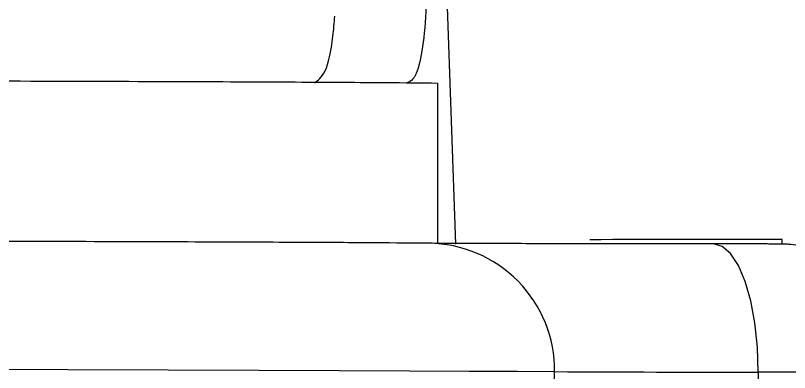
# Model space of a CAD drawing. Header units: millimetres. Extents: x 2384 to 4064, y 886 to 2074.
# Drawn here: x 2992.5 to 3016.62, y 1050.61 to 1061.73 of the extents above; entities that cross this region are included whole.
import ezdxf

# ---------------------------------------------------------------- set-up
doc = ezdxf.new("R2010")
doc.units = ezdxf.units.MM

msp = doc.modelspace()

# ---------------------------------------------------------------- linework, layer by layer
at = {"color": 7, "linetype": 'Continuous', "lineweight": 25}
for p, q in [((3006.221, 1054.607), (3004.266, 1110.607)), ((3005.647, 1059.625), (3005.647, 1054.625)), ((3016.395, 1054.601), (3016.395, 1054.753)), ((3009.302, 1024.771), (3009.302, 1050.635)), ((3015.648, 1050.621), (3015.648, 1024.621))]:
    msp.add_line(p, q, dxfattribs=at)
at = {"color": 7, "linetype": 'Continuous', "lineweight": 25, "flags": 128}
for points in [[(3016.395, 1054.753), (3016.392, 1054.753), (3016.167, 1054.755)], [(3015.648, 1050.621), (3015.622, 1051.401), (3015.542, 1052.151), (3015.413, 1052.842), (3015.24, 1053.447), (3015.029, 1053.943), (3014.787, 1054.312), (3014.526, 1054.538), (3014.254, 1054.613)], [(2944.703, 1050.756), (2949.966, 1050.753), (2955.141, 1050.751), (2960.206, 1050.747), (2965.136, 1050.743), (2969.911, 1050.738), (2974.508, 1050.733), (2978.906, 1050.727), (2983.086, 1050.721), (2987.029, 1050.714), (2990.716, 1050.707), (2994.132, 1050.699), (2997.26, 1050.691), (3000.087, 1050.682), (3002.599, 1050.673), (3004.786, 1050.664), (3006.638, 1050.654), (3008.145, 1050.645), (3009.302, 1050.635)]]:
    msp.add_lwpolyline(points, dxfattribs=at)
at = {"color": 7, "linetype": 'Continuous', "lineweight": 25}
for centre, radius, start, end in [((3014.858, 299.223), 755.533, 89.900694, 90.338466), ((3005.337, 1050.668), 3.965, 359.5179, 89.5365), ((3015.164, 2251.376), 1200.756, 269.720299, 270.02312), ((3016.814, 615.081), 435.541, 89.53645, 90.15337)]:
    msp.add_arc(centre, radius, start, end, dxfattribs=at)
for points, knots in [([(3005.302, 1064.625), (3005.314, 1064.063), (3005.339, 1062.939), (3005.28, 1061.444), (3005.136, 1060.314), (3004.928, 1059.717), (3004.759, 1059.658), (3004.692, 1059.634)], [0, 0, 0, 0, 0.214435, 0.428838, 0.643997, 0.859437, 1, 1, 1, 1]), ([(3001.813, 1059.633), (3001.93, 1059.712), (3002.163, 1059.87), (3002.37, 1060.724), (3002.431, 1061.496), (3002.448, 1061.71)], [0, 0, 0, 0, 0.419672, 0.839002, 1, 1, 1, 1]), ([(3005.369, 1054.633), (3004.855, 1054.638), (3003.818, 1054.647), (3001.353, 1054.66), (2998.186, 1054.673), (2994.257, 1054.686), (2989.608, 1054.698), (2984.305, 1054.709), (2978.427, 1054.719), (2972.06, 1054.727), (2965.334, 1054.735), (2958.357, 1054.741), (2951.252, 1054.745), (2946.403, 1054.747), (2944, 1054.748)], [0, 0, 0, 0, 0.079959, 0.161371, 0.244142, 0.328893, 0.414216, 0.5, 0.585778, 0.671102, 0.755858, 0.838624, 0.920039, 1, 1, 1, 1]), ([(3014.254, 1054.613), (3013.174, 1054.614), (3010.979, 1054.616), (3008.308, 1054.621), (3006.282, 1054.627), (3005.67, 1054.631), (3005.369, 1054.633)], [0, 0, 0, 0, 0.245796, 0.5, 0.754204, 1, 1, 1, 1]), ([(3015.771, 1054.611), (3015.768, 1054.611), (3015.622, 1054.612), (3015.109, 1054.613), (3014.534, 1054.613), (3014.254, 1054.613)], [0, 0, 0, 0, 0.009572, 0.516319, 1, 1, 1, 1]), ([(3020.299, 1050.608), (3020.308, 1050.774), (3020.337, 1051.316), (3020.049, 1052.211), (3019.471, 1053.183), (3018.627, 1053.952), (3017.755, 1054.384), (3017.08, 1054.548), (3016.722, 1054.592), (3016.548, 1054.603), (3016.447, 1054.607), (3016.38, 1054.608), (3016.318, 1054.609), (3016.2, 1054.61), (3016.029, 1054.611), (3015.844, 1054.611), (3015.771, 1054.611)], [0, 0, 0, 0, 0.062516, 0.203881, 0.345246, 0.486613, 0.627986, 0.707567, 0.747713, 0.76407, 0.775127, 0.795315, 0.829216, 0.881765, 0.953209, 1, 1, 1, 1])]:
    msp.add_open_spline(points, degree=3, knots=knots, dxfattribs=at)
msp.add_open_spline([(2929.973, 1059.75), (2933.032, 1059.749), (2939.148, 1059.749), (2948.201, 1059.746), (2956.994, 1059.741), (2965.4, 1059.734), (2973.295, 1059.725), (2980.562, 1059.715), (2987.095, 1059.702), (2992.796, 1059.689), (2997.588, 1059.674), (3001.375, 1059.658), (3004.2, 1059.642), (3005.165, 1059.63), (3005.647, 1059.625)], degree=3, dxfattribs=at)

doc.saveas('drawing.dxf')
